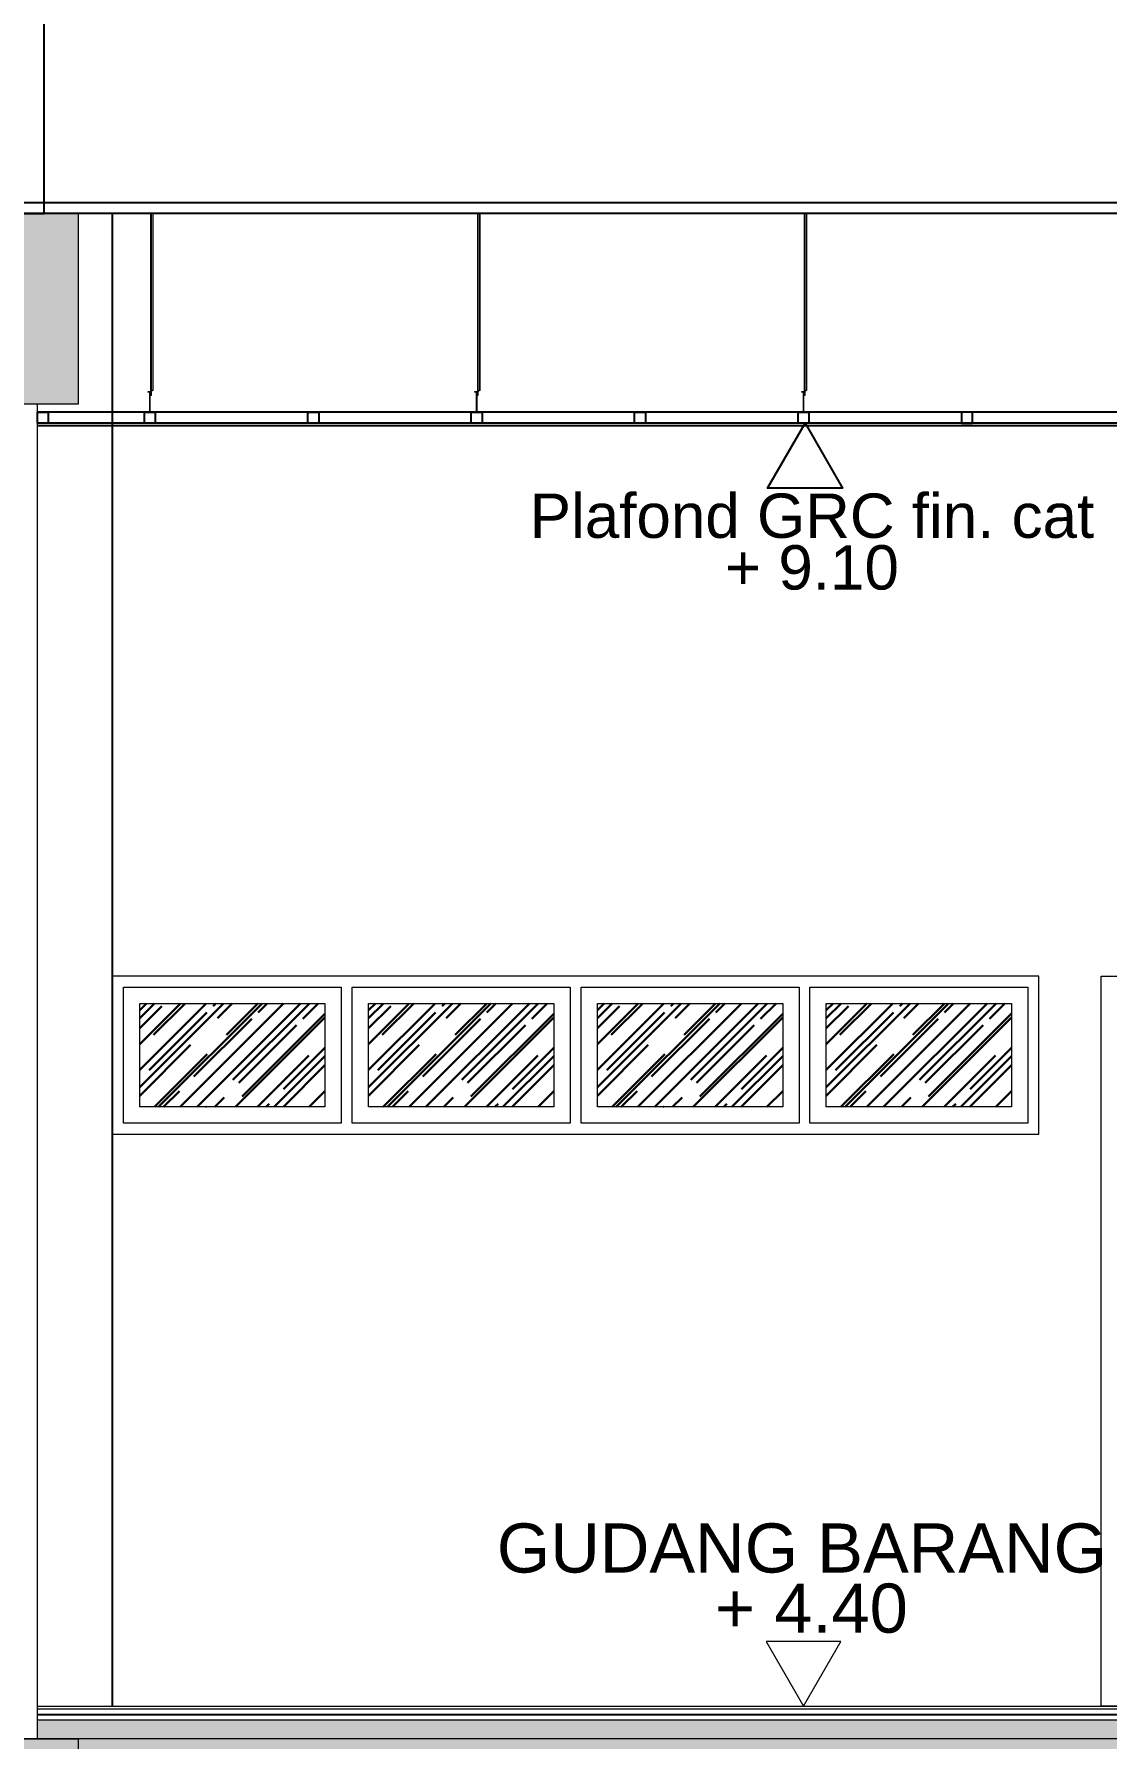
# Model space of a CAD drawing. Header units: inches. Extents: x 249 to 1192, y -18 to 440.
# Drawn here: x 703.59 to 707.53, y 185.34 to 191.6 of the extents above; entities that cross this region are included whole.
import ezdxf
from ezdxf.enums import TextEntityAlignment as Align

# ---------------------------------------------------------------- set-up
doc = ezdxf.new("R2010")
doc.units = ezdxf.units.IN
doc.header["$MEASUREMENT"] = 0
for name, color, linetype, lineweight in [('ARSIR BETON', 8, 'Continuous', 0), ('ARSIR KERAMIK', 66, 'Continuous', 25), ('ARSIR WARNA', 66, 'Continuous', 0), ('BALOK', 3, 'Continuous', 20), ('BESI', 201, 'Continuous', 0), ('DIMENSI', 85, 'Continuous', 20), ('DINDING', 6, 'Continuous', 0), ('KACA', 141, 'Continuous', 30), ('KUSEN', 16, 'Continuous', 15), ('LANTAI', 135, 'Continuous', 9), ('TEXT (KET. RUANG)', 7, 'Continuous', 5), ('TEXT (KETERANGAN)', 7, 'Continuous', 25)]:
    doc.layers.add(name, color=color, linetype=linetype, lineweight=lineweight)
for name, color, linetype in [('ATAP', 123, 'Continuous'), ('KOLOM', 5, 'Continuous'), ('KUDA-KUDA', 165, 'Continuous'), ('PLAFOND', 42, 'Continuous')]:
    doc.layers.add(name, color=color, linetype=linetype)
doc.styles.add('ARIAL', font='arial.ttf')
doc.styles.get("Standard").update_dxf_attribs({"font": 'arial.ttf'})
doc.linetypes.add('BATTING', pattern='A,0.0001,-0.1,[134,ltypeshp.shx,S=0.1,R=0,X=-0.1,Y=0],-0.2,[134,ltypeshp.shx,S=0.1,R=180,X=0.1,Y=0],-0.1', length=0.4001)

# ---------------------------------------------------------------- blocks, each defined once
blk = doc.blocks.new('B1')
at = {"layer": 'ARSIR BETON'}
blk.add_hatch(color=256, dxfattribs=at).paths.add_polyline_path([(364.6452, 149.9333), (364.1952, 149.9333), (364.1952, 149.2333), (364.6452, 149.2333)])
at = {"layer": 'BALOK'}
blk.add_lwpolyline([(364.1952, 149.9333), (364.6452, 149.9333), (364.6452, 149.2333), (364.1952, 149.2333)], close=True, dxfattribs=at)
blk = doc.blocks.new('PEIL LANTAI')
at = {"color": 1}
blk.add_lwpolyline([(2106.6594, 1042.5757), (2106.7974, 1042.3367), (2106.9353, 1042.5757)], close=True, dxfattribs=at)
for tag, p in [('RUANG', (2106.8265, 1042.7751)), ('ELEVASI', (2106.8265, 1042.5535))]:
    blk.add_attdef(tag, text='', height=0.1812).set_placement(p, align=Align.BOTTOM_CENTER)
blk = doc.blocks.new('BAHAN')
at = {"layer": 'TEXT (KETERANGAN)', "color": 1}
blk.add_lwpolyline([(707.0317, 209.6948), (707.2312, 209.3492), (706.8322, 209.3492)], close=True, dxfattribs=at)
at = {"layer": 'TEXT (KETERANGAN)', "style": 'ARIAL'}
for tag, p in [('BAHAN', (707.0684, 209.0131)), ('ELEVASI', (707.0684, 208.7382))]:
    blk.add_attdef(tag, text='', height=0.236, dxfattribs=at).set_placement(p, align=Align.BOTTOM_CENTER)
blk = doc.blocks.new('potongan dd')
at = {"layer": 'ARSIR BETON'}
h = blk.add_hatch(color=256, dxfattribs=at)
h.paths.add_polyline_path([(693.2572, 185.1921), (693.2572, 185.3421), (693.1072, 185.3421), (692.9572, 185.3421), (692.9572, 184.6421), (693.2572, 184.6421)])
h.paths.add_polyline_path([(695.3067, 185.3421), (693.2572, 185.3421), (693.2572, 185.1921), (695.3067, 185.1921)])
h.paths.add_polyline_path([(719.7567, 185.1921), (719.7567, 185.3421), (703.4572, 185.3421), (703.4572, 185.1921)])
h.paths.add_polyline_path([(697.7072, 185.1921), (697.7072, 185.3421), (695.7567, 185.3421), (695.7567, 185.1921)])
at = {"layer": 'ARSIR WARNA'}
h = blk.add_hatch(dxfattribs=at)
h.set_pattern_fill('AR-SAND', color=256, scale=0.025, style=0)
h.set_pattern_definition([(37.5, (703.607188, 185.342144), (-0.00157483, 0.0481706), [0, -0.038, 0, -0.0425, 0, -0.040625]), (7.5, (703.60719, 185.342144), (0.0442444, 0.07055365), [0, -0.0205, 0, -0.03425, 0, -0.013125]), (327.5, (703.576438, 185.342144), (0.07785355, 0.00014148), [0, -0.0125, 0, -0.045, 0, -0.05875]), (317.5, (703.57644, 185.342144), (0.0751532, 0.0219419), [0, -0.00625, 0, -0.0295, 0, -0.03375])])
h.paths.add_polyline_path([(709.232, 185.4121), (703.6072, 185.4121), (703.6072, 185.3421), (709.232, 185.3421)])
at = {"layer": 'KACA'}
h = blk.add_hatch(dxfattribs=at)
h.set_pattern_fill('AR-RROOF', color=256, scale=0.1, angle=45, style=0)
h.set_pattern_definition([(45, (700.17167, 185.76214), (0.0848528, 0.2262742), [1.5, -0.2, 0.5, -0.1]), (45, (700.23036, 185.89155), (-0.164756, 0.0233345), [0.3, -0.033, 0.6, -0.075]), (45, (700.14692, 185.857604), (0.3203194, 0.4150717), [0.8, -0.14, 0.4, -0.1])])
h.paths.add_polyline_path([(703.9822, 187.6621), (704.6624, 187.6621), (704.6624, 188.0421), (703.9822, 188.0421)])
h = blk.add_hatch(dxfattribs=at)
h.set_pattern_fill('AR-RROOF', color=256, scale=0.1, angle=45, style=0)
h.set_pattern_definition([(45, (701.01186, 185.76214), (0.0848528, 0.2262742), [1.5, -0.2, 0.5, -0.1]), (45, (701.07055, 185.89155), (-0.164756, 0.0233345), [0.3, -0.033, 0.6, -0.075]), (45, (700.98711, 185.857604), (0.3203194, 0.4150717), [0.8, -0.14, 0.4, -0.1])])
h.paths.add_polyline_path([(704.8224, 187.6621), (705.5026, 187.6621), (705.5026, 188.0421), (704.8224, 188.0421)])
h = blk.add_hatch(dxfattribs=at)
h.set_pattern_fill('AR-RROOF', color=256, scale=0.1, angle=45, style=0)
h.set_pattern_definition([(45, (701.85205, 185.76214), (0.0848528, 0.2262742), [1.5, -0.2, 0.5, -0.1]), (45, (701.91074, 185.89155), (-0.164756, 0.0233345), [0.3, -0.033, 0.6, -0.075]), (45, (701.827305, 185.857604), (0.3203194, 0.4150717), [0.8, -0.14, 0.4, -0.1])])
h.paths.add_polyline_path([(705.6626, 187.6621), (706.3428, 187.6621), (706.3428, 188.0421), (705.6626, 188.0421)])
h = blk.add_hatch(dxfattribs=at)
h.set_pattern_fill('AR-RROOF', color=256, scale=0.1, angle=45, style=0)
h.set_pattern_definition([(45, (702.69225, 185.76214), (0.0848528, 0.2262742), [1.5, -0.2, 0.5, -0.1]), (45, (702.75094, 185.89155), (-0.164756, 0.0233345), [0.3, -0.033, 0.6, -0.075]), (45, (702.6675, 185.857604), (0.3203194, 0.4150717), [0.8, -0.14, 0.4, -0.1])])
h.paths.add_polyline_path([(706.5028, 187.6621), (707.183, 187.6621), (707.183, 188.0421), (706.5028, 188.0421)])
at = {"layer": 'ARSIR KERAMIK', "linetype": 'BATTING', "ltscale": 0.05}
blk.add_lwpolyline([(703.6072, 185.4321), (709.232, 185.4321)], dxfattribs=at)
at = {"layer": 'ATAP'}
blk.add_lwpolyline([(719.3814, 190.9421), (695.6814, 190.9421), (695.6814, 190.9821), (719.3814, 190.9821)], close=True, dxfattribs=at)
at = {"layer": 'BALOK'}
blk.add_lwpolyline([(719.7567, 185.3421), (703.4572, 185.3421)], dxfattribs=at)
at = {"layer": 'BESI', "ltscale": 0.1}
for p, q in [((704.0234, 190.2888), (704.0234, 190.9421)), ((704.0234, 190.2888), (704.0234, 190.9421)), ((704.0254, 190.2899), (704.0254, 190.9421)), ((704.0254, 190.2899), (704.0254, 190.9421)), ((704.0299, 190.9421), (704.0299, 190.2926)), ((704.0299, 190.9421), (704.0299, 190.2926)), ((704.0307, 190.9421), (704.0307, 190.2921)), ((704.0307, 190.9421), (704.0307, 190.2921)), ((705.2234, 190.2888), (705.2234, 190.9421)), ((705.2234, 190.2888), (705.2234, 190.9421)), ((705.2254, 190.2899), (705.2254, 190.9421)), ((705.2254, 190.2899), (705.2254, 190.9421)), ((705.2299, 190.9421), (705.2299, 190.2926)), ((705.2299, 190.9421), (705.2299, 190.2926)), ((705.2307, 190.9421), (705.2307, 190.2921)), ((705.2307, 190.9421), (705.2307, 190.2921)), ((706.4234, 190.2888), (706.4234, 190.9421)), ((706.4234, 190.2888), (706.4234, 190.9421)), ((706.4254, 190.2899), (706.4254, 190.9421)), ((706.4254, 190.2899), (706.4254, 190.9421)), ((706.4299, 190.9421), (706.4299, 190.2926)), ((706.4299, 190.9421), (706.4299, 190.2926)), ((706.4307, 190.9421), (706.4307, 190.2921)), ((706.4307, 190.9421), (706.4307, 190.2921)), ((704.0195, 190.2865), (704.0117, 190.2865)), ((704.0117, 190.2865), (704.0117, 190.2858)), ((704.0197, 190.2858), (704.0117, 190.2858)), ((704.0299, 190.2926), (704.0195, 190.2865)), ((704.0307, 190.2921), (704.0197, 190.2858)), ((704.0234, 190.2737), (704.0234, 190.2879)), ((704.0254, 190.2737), (704.0234, 190.2737)), ((704.0254, 190.2737), (704.0234, 190.2737)), ((704.0254, 190.2737), (704.0234, 190.2737)), ((704.0254, 190.2737), (704.0234, 190.2737)), ((704.0254, 190.2737), (704.0254, 190.2891)), ((705.2195, 190.2865), (705.2117, 190.2865)), ((705.2117, 190.2865), (705.2117, 190.2858)), ((705.2197, 190.2858), (705.2117, 190.2858)), ((705.2299, 190.2926), (705.2195, 190.2865)), ((705.2307, 190.2921), (705.2197, 190.2858)), ((705.2234, 190.2737), (705.2234, 190.2879)), ((705.2254, 190.2737), (705.2234, 190.2737)), ((705.2254, 190.2737), (705.2234, 190.2737)), ((705.2254, 190.2737), (705.2234, 190.2737)), ((705.2254, 190.2737), (705.2234, 190.2737)), ((705.2254, 190.2737), (705.2254, 190.2891)), ((706.4195, 190.2865), (706.4117, 190.2865)), ((706.4117, 190.2865), (706.4117, 190.2858)), ((706.4197, 190.2858), (706.4117, 190.2858)), ((706.4299, 190.2926), (706.4195, 190.2865)), ((706.4307, 190.2921), (706.4197, 190.2858)), ((706.4234, 190.2737), (706.4234, 190.2879)), ((706.4254, 190.2737), (706.4234, 190.2737)), ((706.4254, 190.2737), (706.4234, 190.2737)), ((706.4254, 190.2737), (706.4234, 190.2737)), ((706.4254, 190.2737), (706.4234, 190.2737)), ((706.4254, 190.2737), (706.4254, 190.2891))]:
    blk.add_line(p, q, dxfattribs=at)
for points in [[(704.0197, 190.2858), (704.0197, 190.2121), (704.0189, 190.2121), (704.0189, 190.2858)], [(705.2197, 190.2858), (705.2197, 190.2121), (705.2189, 190.2121), (705.2189, 190.2858)], [(706.4197, 190.2858), (706.4197, 190.2121), (706.4189, 190.2121), (706.4189, 190.2858)]]:
    blk.add_lwpolyline(points, dxfattribs=at)
at = {"layer": 'DINDING'}
blk.add_lwpolyline([(703.4572, 185.3421), (703.6072, 185.3421), (703.6072, 190.2421), (703.4572, 190.2421)], close=True, dxfattribs=at)
at = {"layer": 'KOLOM'}
blk.add_lwpolyline([(703.8822, 185.4621), (703.8822, 190.9421), (703.1822, 190.9421), (703.1822, 185.1921)], dxfattribs=at)
at = {"layer": 'KUDA-KUDA'}
blk.add_lwpolyline([(703.4317, 190.9421), (703.6317, 190.9421), (703.6317, 192.0618), (703.4317, 192.0618)], close=True, dxfattribs=at)
at = {"layer": 'KUSEN'}
for points in [[(703.8822, 187.5621), (707.283, 187.5621), (707.283, 188.1421), (703.8822, 188.1421)], [(707.5116, 188.1421), (709.232, 188.1421), (709.232, 185.4621), (707.5116, 185.4621)], [(703.9222, 188.1021), (704.7224, 188.1021), (704.7224, 187.6021), (703.9222, 187.6021)], [(704.7624, 188.1021), (705.5626, 188.1021), (705.5626, 187.6021), (704.7624, 187.6021)], [(705.6026, 188.1021), (706.4028, 188.1021), (706.4028, 187.6021), (705.6026, 187.6021)], [(706.4428, 188.1021), (707.243, 188.1021), (707.243, 187.6021), (706.4428, 187.6021)], [(703.9822, 188.0421), (704.6624, 188.0421), (704.6624, 187.6621), (703.9822, 187.6621)], [(704.8224, 188.0421), (705.5026, 188.0421), (705.5026, 187.6621), (704.8224, 187.6621)], [(705.6626, 188.0421), (706.3428, 188.0421), (706.3428, 187.6621), (705.6626, 187.6621)], [(706.5028, 188.0421), (707.183, 188.0421), (707.183, 187.6621), (706.5028, 187.6621)]]:
    blk.add_lwpolyline(points, close=True, dxfattribs=at)
at = {"layer": 'LANTAI'}
for points in [[(703.6072, 185.4621), (709.232, 185.4621)], [(703.6072, 185.4521), (709.232, 185.4521)], [(703.6072, 185.4121), (709.232, 185.4121)]]:
    blk.add_lwpolyline(points, dxfattribs=at)
at = {"layer": 'PLAFOND'}
for points in [[(709.232, 190.2121), (703.6067, 190.2121)], [(709.232, 190.1721), (703.6067, 190.1721)], [(709.232, 190.1621), (703.6067, 190.1621)]]:
    blk.add_lwpolyline(points, dxfattribs=at)
for points in [[(703.6467, 190.1721), (703.6067, 190.1721), (703.6067, 190.2121), (703.6467, 190.2121)], [(704.0393, 190.1721), (703.9993, 190.1721), (703.9993, 190.2121), (704.0393, 190.2121)], [(704.6393, 190.1721), (704.5993, 190.1721), (704.5993, 190.2121), (704.6393, 190.2121)], [(705.2393, 190.1721), (705.1993, 190.1721), (705.1993, 190.2121), (705.2393, 190.2121)], [(705.8393, 190.1721), (705.7993, 190.1721), (705.7993, 190.2121), (705.8393, 190.2121)], [(706.4393, 190.1721), (706.3993, 190.1721), (706.3993, 190.2121), (706.4393, 190.2121)], [(706.9993, 190.1721), (707.0393, 190.1721), (707.0393, 190.2121), (706.9993, 190.2121)]]:
    blk.add_lwpolyline(points, close=True, dxfattribs=at)
for p in [(339.1115, 41.0088), (339.1115, 35.4088)]:
    blk.add_blockref('B1', p)
at = {"layer": 'DIMENSI', "xscale": 0.6897248955102668, "yscale": 0.6897248955102668, "zscale": 0.6897248955102668}
blk.add_blockref('BAHAN', (218.7677, 45.5404), dxfattribs=at).add_auto_attribs({'ELEVASI': '+ 9.10', 'BAHAN': 'Plafond GRC fin. cat'})
at = {"layer": 'TEXT (KET. RUANG)', "xscale": 0.9955542406471944, "yscale": 0.9955542406471944, "zscale": 0.9955542406471944}
blk.add_blockref('PEIL LANTAI', (-1391.0115, -852.2406), dxfattribs=at).add_auto_attribs({'ELEVASI': '+ 4.40', 'RUANG': 'GUDANG BARANG '})

msp = doc.modelspace()

# ---------------------------------------------------------------- hatches: boundary and pattern name
at = {"layer": 'ARSIR BETON'}
h = msp.add_hatch(color=256, dxfattribs=at)
edge = h.paths.add_edge_path()
edge.add_line((697.8572, 185.3421), (697.7072, 185.3421))
edge.add_line((697.7072, 185.3421), (697.7072, 185.0685))
edge.add_line((697.7072, 185.0685), (697.8572, 185.0685))
edge.add_line((697.8572, 185.0685), (701.4572, 182.9685))
edge.add_line((701.4572, 182.9685), (701.4572, 182.8421))
edge.add_line((701.4572, 182.8421), (701.6072, 182.8421))
edge.add_line((701.6072, 182.8421), (701.6072, 183.0221))
edge.add_line((701.6072, 183.0221), (703.4572, 183.0221))
edge.add_line((703.4572, 183.0221), (703.4572, 182.8421))
edge.add_line((703.4572, 182.8421), (703.6072, 182.8421))
edge.add_line((703.6072, 182.8421), (703.6072, 183.1421))
edge.add_line((703.6072, 183.1421), (701.4572, 183.1421))
edge.add_line((701.4572, 183.1421), (701.4572, 183.3171))
edge.add_line((701.4572, 183.3171), (701.1572, 183.3171))
edge.add_line((701.1572, 183.3171), (701.1572, 183.4921))
edge.add_line((701.1572, 183.4921), (700.8572, 183.4921))
edge.add_line((700.8572, 183.4921), (700.8572, 183.6671))
edge.add_line((700.8572, 183.6671), (700.5572, 183.6671))
edge.add_line((700.5572, 183.6671), (700.5572, 183.8421))
edge.add_line((700.5572, 183.8421), (700.2572, 183.8421))
edge.add_line((700.2572, 183.8421), (700.2572, 184.0171))
edge.add_line((700.2572, 184.0171), (699.9572, 184.0171))
edge.add_line((699.9572, 184.0171), (699.9572, 184.1921))
edge.add_line((699.9572, 184.1921), (699.6572, 184.1921))
edge.add_line((699.6572, 184.1921), (699.6572, 184.3671))
edge.add_line((699.6572, 184.3671), (699.3572, 184.3671))
edge.add_line((699.3572, 184.3671), (699.3572, 184.5421))
edge.add_line((699.3572, 184.5421), (699.0572, 184.5421))
edge.add_line((699.0572, 184.5421), (699.0572, 184.7171))
edge.add_line((699.0572, 184.7171), (698.7572, 184.7171))
edge.add_line((698.7572, 184.7171), (698.7572, 184.8921))
edge.add_line((698.7572, 184.8921), (698.4572, 184.8921))
edge.add_line((698.4572, 184.8921), (698.4572, 185.0671))
edge.add_line((698.4572, 185.0671), (698.1572, 185.0671))
edge.add_line((698.1572, 185.0671), (698.1572, 185.2421))
edge.add_line((698.1572, 185.2421), (697.8572, 185.2421))
edge.add_line((697.8572, 185.2421), (697.8572, 185.4321))

# ---------------------------------------------------------------- block references
msp.add_blockref('potongan dd', (0, 0))

doc.saveas('drawing.dxf')
